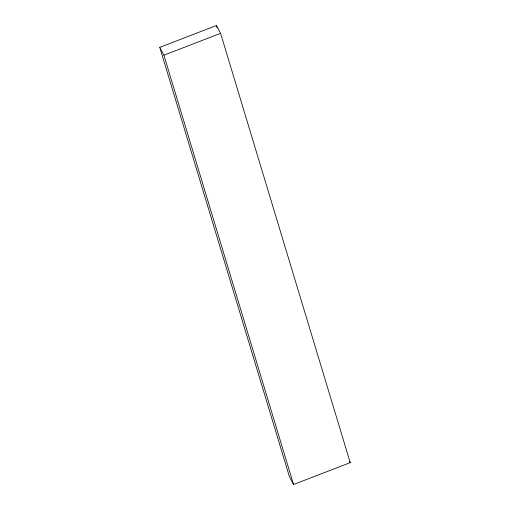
<?xml version="1.0" encoding="UTF-8"?>
<svg xmlns="http://www.w3.org/2000/svg" width="510" height="510" viewBox="0 0 510 510"><rect width="100%" height="100%" fill="white"/><g stroke="black" fill="none" stroke-linecap="round" stroke-linejoin="round"><path stroke-width="0.76" d="M159.77 47.36L216.457 25.5L220.588 33.341L350.23 462.64L293.543 484.5L289.412 476.659L159.77 47.36L163.908 55.195L293.543 484.5M163.908 55.195L220.588 33.341M349.541 461.333L350.23 462.64M216.457 25.5L217.145 27.789"/></g></svg>
